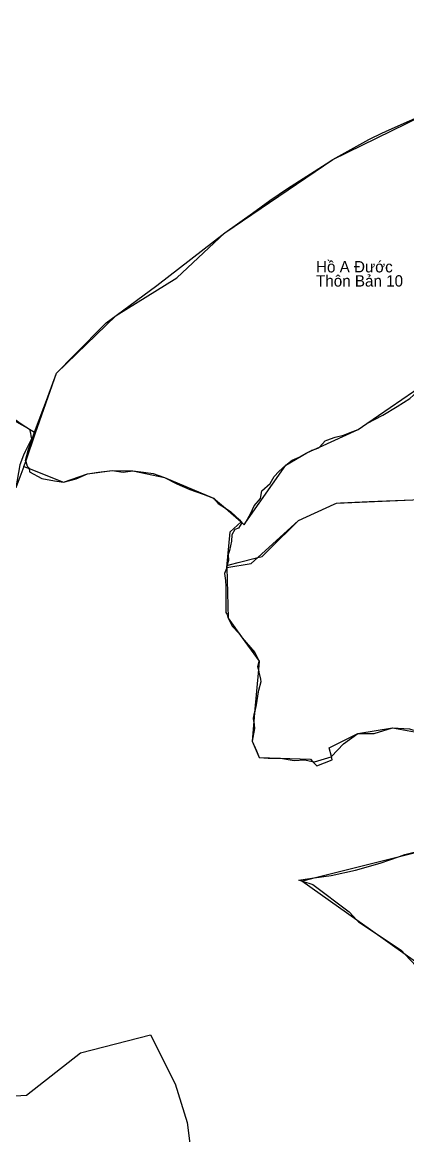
# Model space of a CAD drawing. Extents: x 542152 to 549455, y 1817764 to 1827825.
# Drawn here: x 545586.9 to 545739.5, y 1825260.9 to 1825702.5 of the extents above; entities that cross this region are included whole.
import ezdxf

# ---------------------------------------------------------------- set-up
doc = ezdxf.new("R2010")
doc.units = 0
for name, color, linetype in [('Level 1', 7, 'Continuous'), ('Level 10', 7, 'Continuous'), ('Level 15', 7, 'Continuous'), ('Level 30', 7, 'Continuous')]:
    doc.layers.add(name, color=color, linetype=linetype)

msp = doc.modelspace()

# ---------------------------------------------------------------- linework, layer by layer
at = {"layer": 'Level 1'}
msp.add_line((545738.59, 1825332.69), (545752.93, 1825317.4), dxfattribs=at)
for points in [[(545709.84, 1825648.01), (545722.92, 1825655.36), (545724.14, 1825655.95), (545729.84, 1825658.68), (545730.81, 1825659.11), (545731.03, 1825659.21), (545750.72, 1825667.98)], [(545667.07, 1825618.96), (545678.06, 1825626.81), (545684.97, 1825631.72), (545691.92, 1825636.47), (545707.23, 1825646.35), (545709.84, 1825648.01)], [(545624.07, 1825586.1), (545640.22, 1825598), (545667.07, 1825618.96)], [(545600.41, 1825563.23), (545607.6, 1825570.51), (545620.16, 1825583.22), (545624.07, 1825586.1)], [(545591.76, 1825539.86), (545595.38, 1825549.64), (545596.01, 1825551.35), (545600.41, 1825563.23)], [(545723.38, 1825543.35), (545729.65, 1825546.66), (545735.41, 1825550.1), (545740.35, 1825553.25), (545744.77, 1825557.17), (545746.41, 1825559.13)], [(545579.7, 1825546.82), (545582.66, 1825545.95), (545586.47, 1825543.18), (545589.75, 1825541.02)], [(545719.9, 1825540.96), (545723.29, 1825543.3), (545723.38, 1825543.35)], [(545589.75, 1825541.02), (545590.12, 1825539.31), (545590.29, 1825538.56), (545590.31, 1825538.47), (545590.57, 1825537.28), (545587.96, 1825532.28), (545587.4, 1825530.8), (545585.96, 1825526.99), (545584.38, 1825517.81)], [(545588.23, 1825528.32), (545588.13, 1825528.63), (545589.28, 1825533.16), (545591.04, 1825537.94), (545591.76, 1825539.86)], [(545704.61, 1825533.98), (545706.83, 1825536.49), (545707.52, 1825536.76), (545710.83, 1825537.93), (545714.09, 1825538.73), (545716.79, 1825539.73), (545719.9, 1825540.96)], [(545699.54, 1825531.66), (545701.41, 1825532.65), (545701.59, 1825532.71), (545702.54, 1825533.03)], [(545702.54, 1825533.03), (545704.29, 1825533.62), (545704.61, 1825533.98)], [(545588.23, 1825528.32), (545588.86, 1825526.43), (545589.6, 1825525.61), (545589.6, 1825525.51)], [(545691.32, 1825526.74), (545693.71, 1825528.76), (545696.57, 1825530.02), (545699.54, 1825531.66)], [(545589.6, 1825525.51), (545589.73, 1825524.11), (545594.66, 1825521.52), (545599.7, 1825520.6), (545603.17, 1825520.12)], [(545612.71, 1825523.35), (545617.1, 1825524), (545622.52, 1825524.63)], [(545622.52, 1825524.63), (545626.77, 1825523.99), (545630.64, 1825524.62)], [(545630.64, 1825524.62), (545634.85, 1825524.08), (545638.7, 1825523.46), (545643.23, 1825521.9)], [(545675.42, 1825504.17), (545677.45, 1825507.73), (545678.72, 1825510.69), (545681.24, 1825513.56), (545681.79, 1825516.68), (545685.03, 1825519.54), (545686.65, 1825522.26), (545688.54, 1825524.23), (545691.32, 1825526.74)], [(545603.17, 1825520.12), (545608.25, 1825521.43), (545612.71, 1825523.35)], [(545643.23, 1825521.9), (545648.04, 1825519.38), (545653.25, 1825517.16), (545658.53, 1825515.27), (545662.66, 1825513.71)], [(545662.66, 1825513.71), (545664.43, 1825511.63), (545667.3, 1825509.76)], [(545711.31, 1825511.8), (545712.9, 1825511.88), (545724.27, 1825512.43), (545741.6, 1825513.03)], [(545667.3, 1825509.76), (545669.5, 1825508.32), (545672.87, 1825505.19), (545673.62, 1825504.36)], [(545673.62, 1825504.36), (545673.79, 1825503.94), (545672.45, 1825501.85), (545671.06, 1825501.25), (545669.88, 1825499.19), (545669.71, 1825496.69), (545668.97, 1825492.99), (545668.43, 1825491.31), (545668.58, 1825488.95), (545668.48, 1825488.56), (545668.09, 1825487.04)], [(545674.71, 1825503.17), (545675.11, 1825503.63), (545675.42, 1825504.17)], [(545680.18, 1825490.2), (545681.87, 1825490.64), (545684.51, 1825493.24), (545696.3, 1825504.83)], [(545668.09, 1825487.04), (545669.34, 1825487.37), (545672.37, 1825488.16), (545680.18, 1825490.2)], [(545667.87, 1825486.28), (545667.78, 1825486.05), (545667.71, 1825485.83), (545666.99, 1825483.86), (545667.43, 1825481.12), (545667.49, 1825478.73), (545667.51, 1825478.19), (545667.53, 1825477.3), (545667.45, 1825472.71), (545667.47, 1825471.07), (545667.5, 1825469.36), (545667.51, 1825468.4), (545668, 1825467.64), (545668.46, 1825466.08)], [(545667.87, 1825486.28), (545667.97, 1825486.55), (545668.04, 1825486.84), (545668.09, 1825487.04)], [(545668.46, 1825466.08), (545670.01, 1825462.9), (545672.76, 1825459.99), (545674.03, 1825458.36)], [(545674.03, 1825458.36), (545675.49, 1825456.49), (545678.95, 1825452.47), (545680.74, 1825449.08)], [(545680.44, 1825445.72), (545680.22, 1825446.98), (545680.74, 1825449.08)], [(545680.44, 1825445.72), (545680.62, 1825444.7), (545681.2, 1825441.9), (545681.42, 1825440.85), (545680.41, 1825437.44), (545680.24, 1825436.89), (545679.55, 1825431.77), (545678.89, 1825428.59)], [(545678.57, 1825425.1), (545678.45, 1825426.47), (545678.89, 1825428.59)], [(545678.57, 1825425.1), (545678.69, 1825423.87), (545678.82, 1825422.43), (545677.88, 1825417.38)], [(545719.79, 1825420.33), (545726.24, 1825420.35), (545733.48, 1825422.65)], [(545733.48, 1825422.65), (545740.22, 1825422.2), (545741.49, 1825421.9), (545747.45, 1825421.4), (545751.89, 1825422.91), (545757.75, 1825424.98), (545760.59, 1825424.1)], [(545709.29, 1825411.21), (545714.11, 1825416.29), (545719.79, 1825420.33)], [(545677.88, 1825417.38), (545679.61, 1825413.54), (545680.65, 1825410.81)], [(545680.65, 1825410.81), (545684.22, 1825410.54), (545689.11, 1825410.54), (545694.61, 1825409.63), (545694.62, 1825409.63), (545698.67, 1825409.92), (545701.87, 1825409.32)], [(545701.87, 1825409.32), (545702.62, 1825409.18), (545709.23, 1825411.16), (545709.29, 1825411.21)], [(545736.22, 1825371.61), (545738.37, 1825372.36), (545747.92, 1825374.81), (545749.88, 1825375.04)], [(545702.53, 1825363.12), (545709.23, 1825364.01), (545718.81, 1825366.19), (545728.62, 1825368.92), (545736.22, 1825371.61)], [(545697.57, 1825361.87), (545696.35, 1825362.26), (545698.91, 1825362.64), (545702.53, 1825363.12)], [(545697.57, 1825361.87), (545700.34, 1825360.98), (545701.91, 1825360.48), (545716.4, 1825349.67), (545719.44, 1825346.32)], [(545719.44, 1825346.32), (545720.04, 1825345.65), (545724.78, 1825342.51)], [(545724.78, 1825342.51), (545736.89, 1825334.5), (545738.59, 1825332.69)]]:
    msp.add_lwpolyline(points, dxfattribs=at)
at = {"layer": 'Level 10'}
for p, q in [((545710.35, 1825511.36), (545711.31, 1825511.8)), ((545710.35, 1825511.36), (545711.31, 1825511.8)), ((545710.35, 1825511.36), (545711.31, 1825511.8)), ((545673.62, 1825504.36), (545674.71, 1825503.17)), ((545673.62, 1825504.36), (545674.71, 1825503.17)), ((545673.62, 1825504.36), (545674.71, 1825503.17))]:
    msp.add_line(p, q, dxfattribs=at)
for points in [[(545592.17, 1825539.62), (545600.41, 1825563.23), (545624.07, 1825586.1), (545648.08, 1825601.08), (545667.07, 1825618.96), (545709.84, 1825648.01), (545750.72, 1825667.98), (545776.59, 1825685.11), (545802.79, 1825702.46), (545813.03, 1825688.53), (545819.29, 1825676.02), (545823.16, 1825672.5), (545829.63, 1825666.6), (545841.42, 1825652.51), (545848.03, 1825650.53)], [(545592.17, 1825539.62), (545600.41, 1825563.23), (545624.07, 1825586.1), (545648.08, 1825601.08), (545667.07, 1825618.96), (545709.84, 1825648.01), (545750.72, 1825667.98), (545776.59, 1825685.11), (545802.79, 1825702.46), (545813.03, 1825688.53), (545819.29, 1825676.02), (545823.16, 1825672.5), (545829.63, 1825666.6), (545841.42, 1825652.51), (545848.03, 1825650.53)], [(545592.17, 1825539.62), (545600.41, 1825563.23), (545624.07, 1825586.1), (545648.08, 1825601.08), (545667.07, 1825618.96), (545709.84, 1825648.01), (545750.72, 1825667.98), (545776.59, 1825685.11), (545802.79, 1825702.46), (545813.03, 1825688.53), (545819.29, 1825676.02), (545823.16, 1825672.5), (545829.63, 1825666.6), (545841.42, 1825652.51), (545848.03, 1825650.53)], [(545674.71, 1825503.17), (545675.42, 1825504.17), (545691.32, 1825526.74), (545699.54, 1825531.66), (545702.54, 1825533.03), (545704.61, 1825533.98), (545719.9, 1825540.96), (545723.38, 1825543.35), (545746.41, 1825559.13), (545772.77, 1825577.19), (545777.47, 1825583.74), (545803.63, 1825588.19), (545817.6, 1825586.81), (545824.38, 1825589.52), (545829.09, 1825590.82), (545836.17, 1825591.43)], [(545674.71, 1825503.17), (545675.42, 1825504.17), (545691.32, 1825526.74), (545699.54, 1825531.66), (545702.54, 1825533.03), (545704.61, 1825533.98), (545719.9, 1825540.96), (545723.38, 1825543.35), (545746.41, 1825559.13), (545772.77, 1825577.19), (545777.47, 1825583.74), (545803.63, 1825588.19), (545817.6, 1825586.81), (545824.38, 1825589.52), (545829.09, 1825590.82), (545836.17, 1825591.43)], [(545674.71, 1825503.17), (545675.42, 1825504.17), (545691.32, 1825526.74), (545699.54, 1825531.66), (545702.54, 1825533.03), (545704.61, 1825533.98), (545719.9, 1825540.96), (545723.38, 1825543.35), (545746.41, 1825559.13), (545772.77, 1825577.19), (545777.47, 1825583.74), (545803.63, 1825588.19), (545817.6, 1825586.81), (545824.38, 1825589.52), (545829.09, 1825590.82), (545836.17, 1825591.43)], [(545579.7, 1825546.82), (545589.75, 1825541.02), (545591.76, 1825539.86), (545592.17, 1825539.62)], [(545579.7, 1825546.82), (545589.75, 1825541.02), (545591.76, 1825539.86), (545592.17, 1825539.62)], [(545579.7, 1825546.82), (545589.75, 1825541.02), (545591.76, 1825539.86), (545592.17, 1825539.62)], [(545587.54, 1825526.33), (545588.23, 1825528.32), (545592.17, 1825539.62)], [(545587.54, 1825526.33), (545588.23, 1825528.32), (545592.17, 1825539.62)], [(545587.54, 1825526.33), (545588.23, 1825528.32), (545592.17, 1825539.62)], [(545587.54, 1825526.33), (545584.38, 1825517.81)], [(545587.54, 1825526.33), (545584.38, 1825517.81)], [(545587.54, 1825526.33), (545584.38, 1825517.81)], [(545587.54, 1825526.33), (545589.6, 1825525.51), (545603.17, 1825520.12), (545612.71, 1825523.35), (545622.52, 1825524.63), (545630.64, 1825524.62), (545643.23, 1825521.9), (545662.66, 1825513.71), (545667.3, 1825509.76), (545673.62, 1825504.36)], [(545587.54, 1825526.33), (545589.6, 1825525.51), (545603.17, 1825520.12), (545612.71, 1825523.35), (545622.52, 1825524.63), (545630.64, 1825524.62), (545643.23, 1825521.9), (545662.66, 1825513.71), (545667.3, 1825509.76), (545673.62, 1825504.36)], [(545587.54, 1825526.33), (545589.6, 1825525.51), (545603.17, 1825520.12), (545612.71, 1825523.35), (545622.52, 1825524.63), (545630.64, 1825524.62), (545643.23, 1825521.9), (545662.66, 1825513.71), (545667.3, 1825509.76), (545673.62, 1825504.36)], [(545711.31, 1825511.8), (545741.6, 1825513.03), (545802.69, 1825517.14), (545821.33, 1825516.95), (545827.25, 1825515.91), (545828.21, 1825515.74)], [(545711.31, 1825511.8), (545741.6, 1825513.03), (545802.69, 1825517.14), (545821.33, 1825516.95), (545827.25, 1825515.91), (545828.21, 1825515.74)], [(545711.31, 1825511.8), (545741.6, 1825513.03), (545802.69, 1825517.14), (545821.33, 1825516.95), (545827.25, 1825515.91), (545828.21, 1825515.74)], [(545667.87, 1825486.28), (545677.57, 1825487.83), (545680.18, 1825490.2), (545696.3, 1825504.83), (545710.35, 1825511.36)], [(545667.87, 1825486.28), (545677.57, 1825487.83), (545680.18, 1825490.2), (545696.3, 1825504.83), (545710.35, 1825511.36)], [(545667.87, 1825486.28), (545677.57, 1825487.83), (545680.18, 1825490.2), (545696.3, 1825504.83), (545710.35, 1825511.36)], [(545667.87, 1825486.28), (545669.27, 1825500.39), (545673.62, 1825504.36)], [(545667.87, 1825486.28), (545669.27, 1825500.39), (545673.62, 1825504.36)], [(545667.87, 1825486.28), (545669.27, 1825500.39), (545673.62, 1825504.36)], [(545667.87, 1825486.28), (545668.46, 1825466.08), (545674.03, 1825458.36), (545680.74, 1825449.08), (545680.44, 1825445.72), (545678.89, 1825428.59), (545678.57, 1825425.1), (545677.88, 1825417.38), (545680.65, 1825410.81), (545701, 1825410.2), (545701.87, 1825409.32), (545703.59, 1825407.56), (545709.57, 1825410), (545709.29, 1825411.21), (545708.47, 1825414.74), (545719.79, 1825420.33), (545733.48, 1825422.65), (545746.64, 1825420.3)], [(545667.87, 1825486.28), (545668.46, 1825466.08), (545674.03, 1825458.36), (545680.74, 1825449.08), (545680.44, 1825445.72), (545678.89, 1825428.59), (545678.57, 1825425.1), (545677.88, 1825417.38), (545680.65, 1825410.81), (545701, 1825410.2), (545701.87, 1825409.32), (545703.59, 1825407.56), (545709.57, 1825410), (545709.29, 1825411.21), (545708.47, 1825414.74), (545719.79, 1825420.33), (545733.48, 1825422.65), (545746.64, 1825420.3)], [(545667.87, 1825486.28), (545668.46, 1825466.08), (545674.03, 1825458.36), (545680.74, 1825449.08), (545680.44, 1825445.72), (545678.89, 1825428.59), (545678.57, 1825425.1), (545677.88, 1825417.38), (545680.65, 1825410.81), (545701, 1825410.2), (545701.87, 1825409.32), (545703.59, 1825407.56), (545709.57, 1825410), (545709.29, 1825411.21), (545708.47, 1825414.74), (545719.79, 1825420.33), (545733.48, 1825422.65), (545746.64, 1825420.3)], [(545749, 1825325.29), (545738.59, 1825332.69), (545724.78, 1825342.51), (545719.44, 1825346.32), (545697.57, 1825361.87), (545702.53, 1825363.12), (545736.22, 1825371.61), (545749.88, 1825375.04)], [(545749, 1825325.29), (545738.59, 1825332.69), (545724.78, 1825342.51), (545719.44, 1825346.32), (545697.57, 1825361.87), (545702.53, 1825363.12), (545736.22, 1825371.61), (545749.88, 1825375.04)], [(545749, 1825325.29), (545738.59, 1825332.69), (545724.78, 1825342.51), (545719.44, 1825346.32), (545697.57, 1825361.87), (545702.53, 1825363.12), (545736.22, 1825371.61), (545749.88, 1825375.04)], [(545588.49, 1825276.93), (545609.98, 1825293.77), (545637.68, 1825300.9), (545647.46, 1825281.43), (545652.15, 1825266.09), (545658.32, 1825217.59)]]:
    msp.add_lwpolyline(points, dxfattribs=at)
at = {"layer": 'Level 30'}
msp.add_line((545570.92, 1825275.9), (545588.49, 1825276.93), dxfattribs=at)

# ---------------------------------------------------------------- texts
at = {"layer": 'Level 15'}
for s, p in [('Hồ A Đước', (545703.22, 1825603.26)), ('Thôn Bản 10', (545703.22, 1825597.64))]:
    msp.add_text(s, height=4.5, dxfattribs=at).set_placement(p)

doc.saveas('drawing.dxf')
